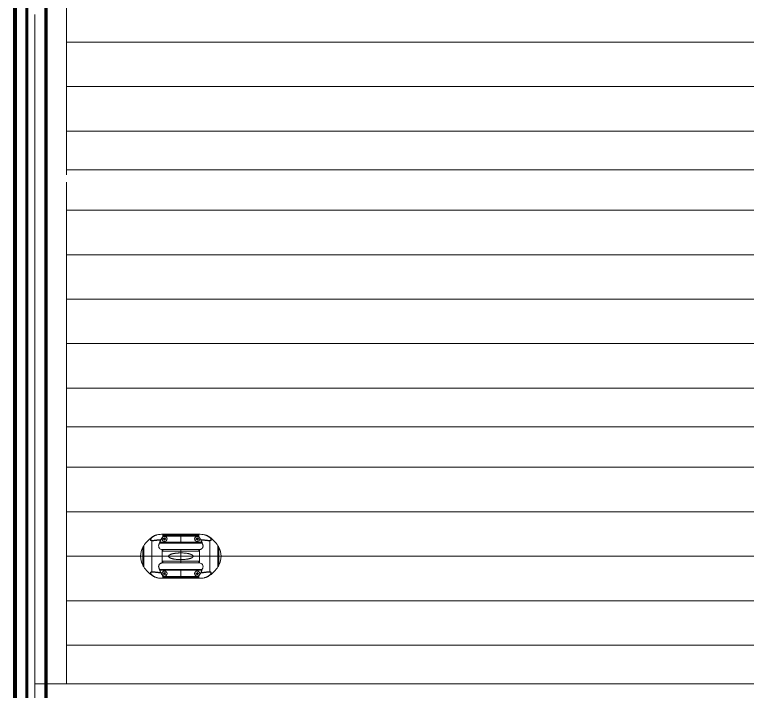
# Model space of a CAD drawing. Header units: millimetres. Extents: x 0 to 1680, y 0 to 594.
# Drawn here: x 589.71 to 632.7, y 157.63 to 197.36 of the extents above; entities that cross this region are included whole.
import ezdxf

# ---------------------------------------------------------------- set-up
doc = ezdxf.new("R2010")
doc.units = ezdxf.units.MM
for name, pattern in [('K5LT_BASIC', [0]), ('K5LT_REINFORCED', [0]), ('K5LT_THIN', [0]), ('K5LT_THIN_INCLUDED_TO_HATCHING', [0])]:
    doc.linetypes.add(name, pattern=pattern)
doc.layers.add('Системный слой', color=7, linetype='Continuous')

# ---------------------------------------------------------------- blocks, each defined once
blk = doc.blocks.new('U151')
at = {"layer": 'Системный слой', "color": 7, "linetype": 'K5LT_THIN', "lineweight": 18}
for p, q in [((598.407, 166.792), (598.407, 166.856)), ((600.507, 166.856), (598.407, 166.856)), ((599.457, 166.856), (599.457, 166.331)), ((600.507, 166.792), (600.507, 166.856)), ((597.757, 166.677), (597.757, 166.666)), ((597.757, 166.474), (597.757, 164.647)), ((597.972, 166.796), (597.972, 166.796)), ((600.693, 166.383), (598.221, 166.383)), ((600.507, 166.792), (598.407, 166.792)), ((598.407, 166.738), (598.407, 166.792)), ((600.507, 166.743), (598.407, 166.743)), ((598.485, 166.568), (598.429, 166.573)), ((598.463, 166.597), (598.431, 166.6)), ((598.487, 166.594), (598.463, 166.597)), ((598.482, 166.544), (598.48, 166.512)), ((598.485, 166.568), (598.482, 166.544)), ((598.492, 166.651), (598.487, 166.594)), ((598.511, 166.566), (598.506, 166.51)), ((598.511, 166.566), (598.535, 166.564)), ((598.513, 166.592), (598.515, 166.616)), ((598.569, 166.587), (598.513, 166.592)), ((598.515, 166.616), (598.518, 166.648)), ((598.535, 166.564), (598.567, 166.561)), ((600.377, 166.59), (600.345, 166.587)), ((600.403, 166.566), (600.347, 166.561)), ((600.401, 166.592), (600.377, 166.59)), ((600.401, 166.592), (600.396, 166.648)), ((600.403, 166.566), (600.406, 166.542)), ((600.406, 166.542), (600.408, 166.51)), ((600.425, 166.619), (600.422, 166.651)), ((600.427, 166.594), (600.425, 166.619)), ((600.483, 166.6), (600.427, 166.594)), ((600.429, 166.568), (600.454, 166.571)), ((600.435, 166.512), (600.429, 166.568)), ((600.454, 166.571), (600.485, 166.574)), ((600.507, 166.738), (600.507, 166.792)), ((600.942, 166.796), (600.942, 166.796)), ((601.157, 166.666), (601.157, 166.677)), ((601.157, 164.647), (601.157, 166.474)), ((597.227, 166.091), (597.227, 165.03)), ((597.28, 166.181), (597.28, 164.94)), ((600.713, 166.331), (598.201, 166.331)), ((600.549, 165.954), (598.365, 165.954)), ((598.368, 165.954), (598.368, 165.167)), ((598.407, 165.954), (598.407, 165.852)), ((599.457, 165.954), (599.457, 165.167)), ((600.507, 165.852), (600.507, 165.954)), ((600.546, 165.167), (600.546, 165.954)), ((601.634, 164.94), (601.634, 166.181)), ((601.687, 165.03), (601.687, 166.091)), ((597.095, 165.561), (597.095, 165.56)), ((600.507, 165.852), (598.407, 165.852)), ((601.82, 165.56), (601.82, 165.561)), ((600.549, 165.167), (598.365, 165.167)), ((600.507, 165.269), (598.407, 165.269)), ((598.407, 165.269), (598.407, 165.167)), ((600.507, 165.167), (600.507, 165.269)), ((600.713, 164.79), (598.201, 164.79)), ((600.693, 164.738), (598.221, 164.738)), ((599.457, 164.79), (599.457, 164.265)), ((597.757, 164.455), (597.757, 164.444)), ((597.972, 164.325), (597.972, 164.325)), ((598.407, 164.384), (598.407, 164.329)), ((600.507, 164.378), (598.407, 164.378)), ((600.507, 164.329), (598.407, 164.329)), ((598.407, 164.329), (598.407, 164.265)), ((600.507, 164.265), (598.407, 164.265)), ((598.481, 164.537), (598.433, 164.566)), ((598.474, 164.572), (598.447, 164.589)), ((598.468, 164.516), (598.451, 164.489)), ((598.481, 164.537), (598.468, 164.516)), ((598.503, 164.523), (598.473, 164.475)), ((598.495, 164.559), (598.474, 164.572)), ((598.524, 164.607), (598.495, 164.559)), ((598.503, 164.523), (598.524, 164.51)), ((598.517, 164.545), (598.53, 164.566)), ((598.565, 164.515), (598.517, 164.545)), ((598.524, 164.51), (598.551, 164.493)), ((598.53, 164.566), (598.547, 164.593)), ((600.401, 164.529), (600.345, 164.532)), ((600.378, 164.556), (600.347, 164.558)), ((600.403, 164.555), (600.378, 164.556)), ((600.4, 164.504), (600.398, 164.472)), ((600.401, 164.529), (600.4, 164.504)), ((600.406, 164.611), (600.403, 164.555)), ((600.428, 164.527), (600.425, 164.471)), ((600.428, 164.527), (600.452, 164.526)), ((600.429, 164.553), (600.43, 164.578)), ((600.485, 164.55), (600.429, 164.553)), ((600.43, 164.578), (600.432, 164.61)), ((600.452, 164.526), (600.484, 164.524)), ((600.507, 164.384), (600.507, 164.329)), ((600.507, 164.329), (600.507, 164.265)), ((600.942, 164.325), (600.942, 164.325)), ((601.157, 164.444), (601.157, 164.455))]:
    blk.add_line(p, q, dxfattribs=at)
for centre, radius in [((598.499, 166.58), 0.152), ((598.499, 166.58), 0.147), ((600.415, 166.58), 0.147), ((598.499, 164.541), 0.147), ((600.415, 164.541), 0.147)]:
    blk.add_circle(centre, radius, dxfattribs=at)
for centre, radius, start, end in [((598.407, 165.082), 1.774, 90, 101.1814), ((600.507, 165.082), 1.774, 78.8186, 90), ((598.848, 165.151), 1.876, 125.5644, 146.7158), ((598.848, 165.151), 1.876, 125.5644, 146.7158), ((598.368, 165.823), 1.05, 112.127, 125.5644), ((598.368, 165.823), 1.05, 112.127, 125.5644), ((598.499, 166.58), 0.0706, 164.0738, 185.4927), ((598.499, 166.58), 0.0689, 163.8052, 185.7614), ((598.499, 166.58), 0.0398, 194.0471, 245.5194), ((598.499, 166.58), 0.0398, 104.0471, 155.5194), ((598.499, 166.58), 0.0689, 253.8052, 264.7833), ((598.499, 166.58), 0.0706, 254.0738, 264.7833), ((598.499, 166.58), 0.0706, 74.0738, 95.4927), ((598.499, 166.58), 0.0689, 73.8052, 95.7614), ((598.499, 166.58), 0.0706, 264.7833, 275.4927), ((598.499, 166.58), 0.0689, 264.7833, 275.7614), ((598.499, 166.58), 0.0398, 284.0471, 335.5194), ((598.499, 166.58), 0.0398, 14.0471, 65.5194), ((598.499, 166.58), 0.0689, 343.8052, 5.7614), ((598.499, 166.58), 0.0706, 344.0738, 5.4927), ((600.415, 166.58), 0.0706, 174.555, 195.9739), ((600.415, 166.58), 0.0689, 174.2864, 196.2426), ((600.415, 166.58), 0.0398, 114.5283, 166.0007), ((600.415, 166.58), 0.0398, 204.5283, 256.0007), ((600.415, 166.58), 0.0706, 84.555, 105.9739), ((600.415, 166.58), 0.0689, 84.2864, 106.2426), ((600.415, 166.58), 0.0689, 264.2864, 286.2426), ((600.415, 166.58), 0.0706, 264.555, 285.9739), ((600.415, 166.58), 0.0398, 24.5283, 76.0007), ((600.415, 166.58), 0.0398, 294.5283, 346.0007), ((600.415, 166.58), 0.0689, 5.2645, 16.2426), ((600.415, 166.58), 0.0706, 5.2645, 15.9739), ((600.415, 166.58), 0.0689, 354.2864, 5.2645), ((600.415, 166.58), 0.0706, 354.555, 5.2645), ((600.546, 165.823), 1.05, 54.4356, 67.873), ((600.546, 165.823), 1.05, 54.4356, 67.873), ((600.066, 165.151), 1.876, 33.2842, 54.4356), ((600.066, 165.151), 1.876, 33.2842, 54.4356), ((598.262, 165.55), 1.167, 152.3889, 179.4673), ((598.262, 165.55), 1.167, 152.3889, 179.4673), ((598.158, 165.605), 1.05, 146.7158, 152.3889), ((598.158, 165.605), 1.05, 146.7158, 152.3889), ((598.365, 166.164), 0.21, 162.2968, 270), ((600.756, 165.605), 1.05, 27.6111, 33.2842), ((600.756, 165.605), 1.05, 27.6111, 33.2842), ((600.652, 165.55), 1.167, 0.5327, 27.6111), ((600.652, 165.55), 1.167, 0.5327, 27.6111), ((598.262, 165.571), 1.167, 180.5327, 207.6111), ((598.262, 165.571), 1.167, 180.5327, 207.6111), ((600.652, 165.571), 1.167, 332.3889, 359.4673), ((600.652, 165.571), 1.167, 332.3889, 359.4673), ((600.549, 164.957), 0.21, 342.2968, 90), ((598.158, 165.517), 1.05, 207.6111, 213.2842), ((598.158, 165.517), 1.05, 207.6111, 213.2842), ((598.848, 165.97), 1.876, 213.2842, 234.4356), ((598.848, 165.97), 1.876, 213.2842, 234.4356), ((600.066, 165.97), 1.876, 305.5644, 326.7158), ((600.066, 165.97), 1.876, 305.5644, 326.7158), ((600.756, 165.517), 1.05, 326.7158, 332.3889), ((600.756, 165.517), 1.05, 326.7158, 332.3889), ((598.368, 165.298), 1.05, 234.4356, 247.873), ((598.368, 165.298), 1.05, 234.4356, 247.873), ((598.407, 166.039), 1.774, 258.8186, 270), ((598.499, 164.541), 0.0706, 137.3551, 158.774), ((598.499, 164.541), 0.0689, 137.0864, 159.0426), ((598.499, 164.541), 0.0706, 227.3551, 248.774), ((598.499, 164.541), 0.0689, 227.0864, 249.0426), ((598.499, 164.541), 0.0398, 167.3284, 218.8007), ((598.499, 164.541), 0.0398, 77.3284, 128.8007), ((598.499, 164.541), 0.0398, 257.3284, 308.8007), ((598.499, 164.541), 0.0706, 47.3551, 68.774), ((598.499, 164.541), 0.0689, 47.0864, 69.0426), ((598.499, 164.541), 0.0398, 347.3284, 38.8007), ((598.499, 164.541), 0.0689, 317.0864, 328.0645), ((598.499, 164.541), 0.0706, 317.3551, 328.0645), ((598.499, 164.541), 0.0689, 328.0645, 339.0426), ((598.499, 164.541), 0.0706, 328.0645, 338.774), ((600.415, 164.541), 0.0706, 166.2257, 187.6446), ((600.415, 164.541), 0.0689, 165.9571, 187.9133), ((600.415, 164.541), 0.0398, 196.199, 247.6714), ((600.415, 164.541), 0.0398, 106.199, 157.6714), ((600.415, 164.541), 0.0689, 255.9571, 277.9133), ((600.415, 164.541), 0.0706, 256.2257, 277.6446), ((600.415, 164.541), 0.0706, 86.9352, 97.6446), ((600.415, 164.541), 0.0689, 86.9352, 97.9133), ((600.415, 164.541), 0.0706, 76.2257, 86.9352), ((600.415, 164.541), 0.0689, 75.9571, 86.9352), ((600.415, 164.541), 0.0398, 286.199, 337.6714), ((600.415, 164.541), 0.0398, 16.199, 67.6714), ((600.415, 164.541), 0.0689, 345.9571, 7.9133), ((600.415, 164.541), 0.0706, 346.2257, 7.6446), ((600.507, 166.039), 1.774, 270, 281.1814), ((600.546, 165.298), 1.05, 292.127, 305.5644), ((600.546, 165.298), 1.05, 292.127, 305.5644)]:
    blk.add_arc(centre, radius, start, end, dxfattribs=at)
for centre, major_axis, start_param, end_param in [((597.803, 166.603), (-0.0529, 0.0584), 5.788557, 6.124313), ((601.111, 166.603), (0.0529, 0.0584), 0.158873, 0.494628), ((597.803, 164.518), (-0.0529, -0.0584), 0.158873, 0.494628), ((601.111, 164.518), (0.0529, -0.0584), 5.788557, 6.124313)]:
    blk.add_ellipse(centre, major_axis=major_axis, ratio=0.693464, start_param=start_param, end_param=end_param, dxfattribs=at)
for points, knots in [([(597.776, 166.672), (597.788, 166.682), (597.813, 166.702), (597.854, 166.73), (597.895, 166.753), (597.936, 166.774), (597.978, 166.793), (598.021, 166.809), (598.049, 166.818), (598.063, 166.822)], [0, 0, 0, 0, 1.788895, 3.366686, 4.781122, 6.178, 7.513974, 8.766205, 10, 10, 10, 10]), ([(601.138, 166.672), (601.126, 166.682), (601.101, 166.702), (601.06, 166.73), (601.019, 166.753), (600.978, 166.774), (600.936, 166.793), (600.894, 166.809), (600.865, 166.818), (600.851, 166.822)], [0, 0, 0, 0, 1.788895, 3.366686, 4.781122, 6.178, 7.513974, 8.766205, 10, 10, 10, 10]), ([(597.757, 166.474), (597.75, 166.475), (597.738, 166.477), (597.723, 166.48), (597.71, 166.484), (597.698, 166.489), (597.688, 166.495), (597.68, 166.501), (597.674, 166.509), (597.67, 166.516), (597.668, 166.525), (597.668, 166.535), (597.669, 166.547), (597.673, 166.559), (597.679, 166.572), (597.686, 166.585), (597.696, 166.599), (597.706, 166.613), (597.718, 166.627), (597.731, 166.641), (597.744, 166.654), (597.753, 166.662), (597.757, 166.666)], [0, 0, 0, 0, 1.445975, 2.69452, 3.767089, 4.86797, 6.10215, 7.254071, 8.371716, 9.286347, 10.312155, 11.481148, 12.670782, 13.837382, 14.853283, 16.093851, 17.334727, 18.591313, 19.674537, 20.8634, 21.971888, 23, 23, 23, 23]), ([(597.773, 166.489), (597.765, 166.49), (597.752, 166.492), (597.735, 166.495), (597.722, 166.498), (597.71, 166.503), (597.701, 166.509), (597.694, 166.515), (597.689, 166.522), (597.685, 166.531), (597.684, 166.541), (597.685, 166.553), (597.689, 166.566), (597.697, 166.581), (597.707, 166.597), (597.719, 166.614), (597.732, 166.629), (597.744, 166.642), (597.754, 166.651), (597.762, 166.659), (597.769, 166.666), (597.773, 166.67), (597.776, 166.672)], [0, 0, 0, 0, 1.572494, 2.919373, 4.109395, 5.295605, 6.490433, 7.582431, 8.743496, 9.818999, 11.059814, 12.186525, 13.653371, 15.002792, 16.620341, 18.007306, 19.453984, 20.5034, 21.28783, 21.949291, 22.497738, 23, 23, 23, 23]), ([(597.757, 166.666), (597.768, 166.676), (597.791, 166.695), (597.828, 166.721), (597.865, 166.744), (597.901, 166.764), (597.936, 166.781), (597.96, 166.791), (597.972, 166.796)], [0, 0, 0, 0, 1.8, 3.537956, 5.091663, 6.46112, 7.723163, 9, 9, 9, 9]), ([(597.757, 166.474), (597.769, 166.473), (597.793, 166.473), (597.83, 166.474), (597.863, 166.476), (597.898, 166.48), (597.936, 166.484), (597.977, 166.489), (598.021, 166.494), (598.068, 166.499), (598.117, 166.505), (598.169, 166.51), (598.224, 166.515), (598.263, 166.518), (598.283, 166.52)], [0, 0, 0, 0, 1.52674, 2.753156, 3.755725, 4.785703, 5.900502, 7.052513, 8.241981, 9.492605, 10.793154, 12.096127, 13.504289, 15, 15, 15, 15]), ([(597.773, 166.489), (597.784, 166.488), (597.808, 166.488), (597.843, 166.49), (597.877, 166.492), (597.911, 166.496), (597.948, 166.5), (597.989, 166.505), (598.032, 166.511), (598.077, 166.516), (598.125, 166.522), (598.177, 166.527), (598.232, 166.532), (598.271, 166.535), (598.291, 166.537)], [0, 0, 0, 0, 1.519939, 2.745433, 3.768659, 4.801628, 5.921282, 7.05422, 8.233674, 9.463838, 10.747379, 12.043235, 13.467923, 15, 15, 15, 15]), ([(598.283, 166.52), (598.28, 166.513), (598.273, 166.501), (598.262, 166.477), (598.249, 166.448), (598.233, 166.411), (598.215, 166.368), (598.198, 166.325), (598.183, 166.283), (598.172, 166.252), (598.167, 166.234), (598.165, 166.228)], [0, 0, 0, 0, 0.899962, 1.809656, 3.209602, 4.869182, 6.601957, 8.510501, 10.093557, 11.37746, 12, 12, 12, 12]), ([(598.283, 166.52), (598.283, 166.521), (598.284, 166.522), (598.285, 166.524), (598.286, 166.526), (598.287, 166.529), (598.288, 166.531), (598.289, 166.532), (598.29, 166.534), (598.291, 166.536), (598.291, 166.537)], [0, 0, 0, 0, 1.208457, 2.09924, 3.217889, 5.261809, 6.266855, 7.500916, 8.869773, 11, 11, 11, 11]), ([(598.291, 166.537), (598.302, 166.558), (598.323, 166.599), (598.358, 166.659), (598.385, 166.704), (598.402, 166.73), (598.407, 166.738)], [0, 0, 0, 0, 2.208507, 4.186851, 6.226698, 7, 7, 7, 7]), ([(600.623, 166.537), (600.62, 166.542), (600.608, 166.566), (600.587, 166.605), (600.566, 166.642), (600.54, 166.685), (600.523, 166.714), (600.507, 166.738)], [0, 0, 0, 0, 0.602315, 2.801429, 4.582831, 5.071145, 8, 8, 8, 8]), ([(600.623, 166.537), (600.645, 166.535), (600.687, 166.532), (600.745, 166.526), (600.796, 166.521), (600.843, 166.515), (600.888, 166.51), (600.929, 166.505), (600.969, 166.5), (601.005, 166.496), (601.038, 166.492), (601.066, 166.49), (601.092, 166.489), (601.113, 166.488), (601.13, 166.489), (601.138, 166.489), (601.142, 166.489)], [0, 0, 0, 0, 1.926381, 3.616344, 5.051651, 6.459959, 7.823713, 9.127229, 10.39682, 11.641627, 12.785218, 13.827591, 14.761107, 15.788893, 16.535691, 17, 17, 17, 17]), ([(600.623, 166.537), (600.623, 166.536), (600.624, 166.535), (600.625, 166.532), (600.626, 166.529), (600.628, 166.526), (600.629, 166.524), (600.631, 166.521), (600.631, 166.52)], [0, 0, 0, 0, 1.617221, 2.57103, 4.896763, 6.129734, 7.135288, 9, 9, 9, 9]), ([(600.631, 166.52), (600.654, 166.518), (600.697, 166.515), (600.756, 166.509), (600.808, 166.504), (600.856, 166.498), (600.901, 166.493), (600.944, 166.488), (600.984, 166.483), (601.021, 166.479), (601.054, 166.476), (601.083, 166.474), (601.11, 166.473), (601.134, 166.473), (601.15, 166.474), (601.157, 166.474)], [0, 0, 0, 0, 1.822407, 3.428647, 4.800686, 6.144419, 7.429593, 8.659649, 9.860266, 11.037052, 12.125567, 13.135052, 14.058765, 15.013747, 16, 16, 16, 16]), ([(600.749, 166.228), (600.748, 166.233), (600.742, 166.25), (600.732, 166.28), (600.717, 166.322), (600.7, 166.365), (600.683, 166.407), (600.667, 166.444), (600.653, 166.475), (600.641, 166.5), (600.635, 166.513), (600.631, 166.52)], [0, 0, 0, 0, 0.537472, 1.821254, 3.360244, 5.267917, 6.936074, 8.628384, 10.093261, 11.0677, 12, 12, 12, 12]), ([(601.157, 166.666), (601.146, 166.676), (601.123, 166.695), (601.086, 166.721), (601.049, 166.744), (601.013, 166.764), (600.978, 166.781), (600.954, 166.791), (600.942, 166.796)], [0, 0, 0, 0, 1.8, 3.537956, 5.091663, 6.46112, 7.723163, 9, 9, 9, 9]), ([(601.142, 166.489), (601.15, 166.49), (601.164, 166.492), (601.181, 166.495), (601.193, 166.499), (601.202, 166.502), (601.211, 166.507), (601.22, 166.514), (601.226, 166.523), (601.229, 166.533), (601.23, 166.543), (601.228, 166.552), (601.225, 166.563), (601.22, 166.576), (601.212, 166.589), (601.203, 166.603), (601.193, 166.616), (601.184, 166.627), (601.175, 166.636), (601.167, 166.645), (601.158, 166.653), (601.149, 166.662), (601.142, 166.668), (601.138, 166.672)], [0, 0, 0, 0, 1.908747, 3.321911, 4.375825, 5.296948, 6.398043, 7.757322, 9.231102, 10.626552, 11.729127, 12.794085, 13.943943, 15.203298, 16.508018, 17.842596, 19.028054, 20.034637, 20.828487, 21.563988, 22.303707, 23.105993, 24, 24, 24, 24]), ([(601.157, 166.474), (601.163, 166.475), (601.175, 166.477), (601.188, 166.48), (601.198, 166.482), (601.206, 166.485), (601.213, 166.488), (601.221, 166.492), (601.229, 166.497), (601.236, 166.503), (601.241, 166.51), (601.244, 166.518), (601.246, 166.527), (601.246, 166.537), (601.245, 166.546), (601.242, 166.557), (601.236, 166.57), (601.228, 166.585), (601.217, 166.601), (601.205, 166.617), (601.194, 166.63), (601.183, 166.641), (601.172, 166.652), (601.164, 166.66), (601.159, 166.665), (601.157, 166.666)], [0, 0, 0, 0, 1.57542, 2.798968, 3.672182, 4.39671, 5.220936, 6.142536, 7.260214, 8.44426, 9.58837, 10.826555, 11.977101, 13.147098, 14.213545, 15.332793, 16.701472, 18.150077, 19.891313, 21.353574, 22.596652, 23.57817, 24.673101, 25.518182, 26, 26, 26, 26]), ([(600.549, 165.954), (600.552, 165.954), (600.56, 165.954), (600.577, 165.956), (600.599, 165.96), (600.62, 165.966), (600.636, 165.973), (600.651, 165.98), (600.667, 165.99), (600.687, 166.005), (600.705, 166.023), (600.72, 166.042), (600.733, 166.062), (600.743, 166.083), (600.75, 166.103), (600.754, 166.118), (600.757, 166.133), (600.759, 166.151), (600.759, 166.174), (600.757, 166.197), (600.753, 166.215), (600.75, 166.225), (600.749, 166.228)], [0, 0, 0, 0, 0.470981, 1.427218, 2.852625, 4.280402, 5.232167, 5.711114, 7.143917, 8.578444, 10.013526, 11.44538, 12.867594, 14.278957, 15.648096, 16.460145, 17.01512, 18.377574, 19.734843, 21.086153, 22.431086, 23, 23, 23, 23]), ([(599.457, 165.757), (599.433, 165.757), (599.39, 165.757), (599.325, 165.754), (599.262, 165.75), (599.197, 165.745), (599.137, 165.737), (599.084, 165.729), (599.043, 165.722), (599.009, 165.715), (598.978, 165.708), (598.948, 165.7), (598.919, 165.692), (598.892, 165.683), (598.869, 165.675), (598.848, 165.666), (598.83, 165.658), (598.815, 165.651), (598.803, 165.644), (598.792, 165.637), (598.782, 165.631), (598.774, 165.625), (598.767, 165.619), (598.761, 165.613), (598.756, 165.608), (598.751, 165.602), (598.746, 165.595), (598.743, 165.59), (598.74, 165.585), (598.739, 165.58), (598.737, 165.576), (598.736, 165.572), (598.736, 165.568), (598.735, 165.564), (598.735, 165.56), (598.735, 165.556), (598.736, 165.552), (598.737, 165.548), (598.738, 165.544), (598.739, 165.54), (598.741, 165.536), (598.743, 165.531), (598.746, 165.526), (598.75, 165.52), (598.755, 165.514), (598.761, 165.508), (598.769, 165.501), (598.776, 165.495), (598.784, 165.489), (598.793, 165.483), (598.803, 165.477), (598.816, 165.47), (598.832, 165.462), (598.853, 165.453), (598.875, 165.444), (598.898, 165.436), (598.922, 165.428), (598.95, 165.42), (598.981, 165.412), (599.014, 165.405), (599.051, 165.398), (599.095, 165.39), (599.149, 165.382), (599.212, 165.375), (599.278, 165.37), (599.34, 165.366), (599.4, 165.364), (599.437, 165.364), (599.457, 165.364)], [0, 0, 0, 0, 2.955564, 5.372436, 8.135195, 10.905763, 13.687344, 16.009216, 17.888953, 19.325879, 20.775771, 22.256746, 23.755836, 25.159957, 26.450993, 27.522383, 28.487211, 29.27292, 29.986074, 30.575266, 31.113051, 31.562119, 31.973874, 32.320813, 32.640247, 32.988513, 33.300923, 33.577478, 33.750243, 33.911413, 34.052205, 34.184214, 34.300861, 34.410927, 34.514766, 34.618957, 34.729413, 34.845782, 34.975699, 35.113251, 35.268201, 35.432914, 35.690543, 35.976692, 36.29136, 36.679256, 37.114295, 37.596474, 38.032343, 38.502618, 39.052211, 39.646716, 40.617764, 41.727429, 42.975711, 44.12912, 45.380671, 46.814662, 48.332952, 49.908043, 51.455637, 53.445089, 55.877357, 58.733244, 61.52962, 64.28354, 66.550628, 69, 69, 69, 69]), ([(599.457, 165.364), (599.481, 165.364), (599.524, 165.364), (599.589, 165.367), (599.652, 165.371), (599.717, 165.377), (599.777, 165.384), (599.83, 165.392), (599.871, 165.399), (599.905, 165.406), (599.936, 165.413), (599.966, 165.421), (599.995, 165.429), (600.022, 165.438), (600.045, 165.446), (600.066, 165.455), (600.084, 165.463), (600.099, 165.47), (600.111, 165.477), (600.123, 165.484), (600.132, 165.491), (600.14, 165.497), (600.147, 165.502), (600.153, 165.508), (600.158, 165.514), (600.163, 165.52), (600.168, 165.526), (600.171, 165.532), (600.174, 165.537), (600.175, 165.541), (600.177, 165.545), (600.178, 165.549), (600.178, 165.553), (600.179, 165.557), (600.179, 165.561), (600.179, 165.565), (600.178, 165.569), (600.177, 165.573), (600.176, 165.577), (600.175, 165.581), (600.173, 165.585), (600.171, 165.59), (600.168, 165.595), (600.164, 165.601), (600.159, 165.607), (600.153, 165.613), (600.145, 165.62), (600.138, 165.626), (600.13, 165.632), (600.121, 165.638), (600.111, 165.644), (600.099, 165.651), (600.082, 165.659), (600.061, 165.668), (600.039, 165.677), (600.016, 165.685), (599.992, 165.693), (599.964, 165.701), (599.933, 165.709), (599.9, 165.716), (599.864, 165.723), (599.82, 165.731), (599.765, 165.739), (599.702, 165.746), (599.636, 165.752), (599.574, 165.755), (599.514, 165.757), (599.477, 165.757), (599.457, 165.757)], [0, 0, 0, 0, 2.955564, 5.372436, 8.135195, 10.905763, 13.687344, 16.009216, 17.888953, 19.325879, 20.775771, 22.256746, 23.755836, 25.159957, 26.450993, 27.522383, 28.487211, 29.27292, 29.986074, 30.575266, 31.113051, 31.562119, 31.973874, 32.320813, 32.640247, 32.988513, 33.300923, 33.577478, 33.750243, 33.911413, 34.052205, 34.184214, 34.300861, 34.410927, 34.514766, 34.618957, 34.729413, 34.845782, 34.975699, 35.113251, 35.268201, 35.432914, 35.690543, 35.976692, 36.29136, 36.679256, 37.114295, 37.596474, 38.032343, 38.502618, 39.052211, 39.646716, 40.617764, 41.727429, 42.975711, 44.12912, 45.380671, 46.814662, 48.332952, 49.908043, 51.455637, 53.445089, 55.877357, 58.733244, 61.52962, 64.28354, 66.550628, 69, 69, 69, 69]), ([(598.365, 165.167), (598.362, 165.167), (598.354, 165.167), (598.337, 165.165), (598.315, 165.161), (598.294, 165.155), (598.278, 165.148), (598.263, 165.141), (598.247, 165.131), (598.227, 165.116), (598.209, 165.099), (598.194, 165.08), (598.181, 165.059), (598.171, 165.038), (598.164, 165.019), (598.16, 165.004), (598.157, 164.989), (598.155, 164.97), (598.155, 164.947), (598.157, 164.924), (598.161, 164.906), (598.164, 164.896), (598.165, 164.893)], [0, 0, 0, 0, 0.470981, 1.427218, 2.852625, 4.280402, 5.232167, 5.711114, 7.143917, 8.578444, 10.013526, 11.44538, 12.867594, 14.278957, 15.648096, 16.460145, 17.01512, 18.377574, 19.734843, 21.086153, 22.431086, 23, 23, 23, 23]), ([(598.283, 164.601), (598.26, 164.603), (598.217, 164.606), (598.158, 164.612), (598.106, 164.617), (598.058, 164.623), (598.013, 164.628), (597.97, 164.633), (597.93, 164.638), (597.894, 164.642), (597.86, 164.645), (597.831, 164.647), (597.804, 164.648), (597.78, 164.648), (597.764, 164.647), (597.757, 164.647)], [0, 0, 0, 0, 1.822407, 3.428647, 4.800686, 6.144419, 7.429593, 8.659649, 9.860266, 11.037052, 12.125567, 13.135052, 14.058765, 15.013747, 16, 16, 16, 16]), ([(598.165, 164.893), (598.167, 164.888), (598.172, 164.871), (598.182, 164.841), (598.197, 164.799), (598.214, 164.756), (598.231, 164.714), (598.247, 164.677), (598.261, 164.646), (598.273, 164.621), (598.279, 164.608), (598.283, 164.601)], [0, 0, 0, 0, 0.537472, 1.821254, 3.360244, 5.267917, 6.936074, 8.628384, 10.093261, 11.0677, 12, 12, 12, 12]), ([(600.631, 164.601), (600.634, 164.608), (600.641, 164.621), (600.652, 164.644), (600.665, 164.673), (600.681, 164.71), (600.699, 164.753), (600.716, 164.796), (600.731, 164.838), (600.742, 164.87), (600.747, 164.887), (600.749, 164.893)], [0, 0, 0, 0, 0.899962, 1.809656, 3.209602, 4.869182, 6.601957, 8.510501, 10.093557, 11.37746, 12, 12, 12, 12]), ([(601.157, 164.647), (601.145, 164.648), (601.121, 164.649), (601.085, 164.647), (601.051, 164.645), (601.016, 164.642), (600.978, 164.637), (600.937, 164.633), (600.893, 164.627), (600.846, 164.622), (600.797, 164.616), (600.745, 164.611), (600.69, 164.606), (600.651, 164.603), (600.631, 164.601)], [0, 0, 0, 0, 1.52674, 2.753156, 3.755725, 4.785703, 5.900502, 7.052513, 8.241981, 9.492605, 10.793154, 12.096127, 13.504289, 15, 15, 15, 15]), ([(597.757, 164.647), (597.751, 164.646), (597.739, 164.644), (597.726, 164.642), (597.716, 164.639), (597.708, 164.636), (597.701, 164.633), (597.693, 164.63), (597.685, 164.625), (597.679, 164.618), (597.673, 164.611), (597.67, 164.603), (597.668, 164.594), (597.668, 164.585), (597.669, 164.575), (597.673, 164.564), (597.678, 164.551), (597.686, 164.536), (597.697, 164.52), (597.709, 164.504), (597.72, 164.491), (597.731, 164.48), (597.742, 164.47), (597.75, 164.461), (597.755, 164.457), (597.757, 164.455)], [0, 0, 0, 0, 1.57542, 2.798968, 3.672182, 4.39671, 5.220936, 6.142536, 7.260214, 8.44426, 9.58837, 10.826555, 11.977101, 13.147098, 14.213545, 15.332793, 16.701472, 18.150077, 19.891313, 21.353574, 22.596652, 23.57817, 24.673101, 25.518182, 26, 26, 26, 26]), ([(597.773, 164.632), (597.764, 164.631), (597.75, 164.629), (597.733, 164.626), (597.721, 164.622), (597.712, 164.619), (597.703, 164.614), (597.694, 164.607), (597.688, 164.598), (597.685, 164.588), (597.684, 164.579), (597.686, 164.569), (597.689, 164.558), (597.694, 164.545), (597.702, 164.532), (597.711, 164.518), (597.721, 164.505), (597.73, 164.494), (597.739, 164.485), (597.747, 164.476), (597.756, 164.468), (597.765, 164.459), (597.772, 164.453), (597.776, 164.45)], [0, 0, 0, 0, 1.908747, 3.321911, 4.375825, 5.296948, 6.398043, 7.757322, 9.231102, 10.626552, 11.729127, 12.794085, 13.943943, 15.203298, 16.508018, 17.842596, 19.028054, 20.034637, 20.828487, 21.563988, 22.303707, 23.105993, 24, 24, 24, 24]), ([(597.757, 164.455), (597.768, 164.445), (597.791, 164.426), (597.828, 164.4), (597.865, 164.377), (597.901, 164.358), (597.936, 164.341), (597.96, 164.33), (597.972, 164.325)], [0, 0, 0, 0, 1.8, 3.537956, 5.091663, 6.46112, 7.723163, 9, 9, 9, 9]), ([(598.291, 164.585), (598.269, 164.586), (598.227, 164.589), (598.169, 164.595), (598.118, 164.6), (598.071, 164.606), (598.027, 164.611), (597.985, 164.617), (597.945, 164.621), (597.909, 164.626), (597.876, 164.629), (597.848, 164.631), (597.822, 164.633), (597.801, 164.633), (597.784, 164.633), (597.776, 164.632), (597.773, 164.632)], [0, 0, 0, 0, 1.926381, 3.616344, 5.051651, 6.459959, 7.823713, 9.127229, 10.39682, 11.641627, 12.785218, 13.827591, 14.761107, 15.788893, 16.535691, 17, 17, 17, 17]), ([(597.776, 164.45), (597.788, 164.439), (597.813, 164.419), (597.854, 164.391), (597.895, 164.368), (597.936, 164.347), (597.978, 164.328), (598.021, 164.313), (598.049, 164.303), (598.063, 164.299)], [0, 0, 0, 0, 1.788895, 3.366686, 4.781122, 6.178, 7.513974, 8.766205, 10, 10, 10, 10]), ([(598.291, 164.585), (598.291, 164.585), (598.29, 164.586), (598.289, 164.589), (598.288, 164.592), (598.286, 164.595), (598.285, 164.598), (598.283, 164.6), (598.283, 164.601)], [0, 0, 0, 0, 1.617221, 2.57103, 4.896763, 6.129734, 7.135288, 9, 9, 9, 9]), ([(598.291, 164.585), (598.294, 164.579), (598.306, 164.556), (598.327, 164.517), (598.348, 164.479), (598.374, 164.436), (598.391, 164.408), (598.407, 164.384)], [0, 0, 0, 0, 0.602315, 2.801429, 4.582831, 5.071145, 8, 8, 8, 8]), ([(600.623, 164.585), (600.612, 164.563), (600.591, 164.522), (600.557, 164.463), (600.529, 164.417), (600.512, 164.391), (600.507, 164.384)], [0, 0, 0, 0, 2.208507, 4.186851, 6.226698, 7, 7, 7, 7]), ([(601.142, 164.632), (601.13, 164.633), (601.107, 164.633), (601.071, 164.632), (601.037, 164.629), (601.003, 164.625), (600.966, 164.621), (600.925, 164.616), (600.883, 164.611), (600.837, 164.605), (600.789, 164.599), (600.737, 164.594), (600.682, 164.589), (600.643, 164.586), (600.623, 164.585)], [0, 0, 0, 0, 1.519939, 2.745433, 3.768659, 4.801628, 5.921282, 7.05422, 8.233674, 9.463838, 10.747379, 12.043235, 13.467923, 15, 15, 15, 15]), ([(600.631, 164.601), (600.631, 164.601), (600.63, 164.599), (600.629, 164.597), (600.628, 164.595), (600.627, 164.593), (600.626, 164.59), (600.625, 164.589), (600.624, 164.587), (600.623, 164.585), (600.623, 164.585)], [0, 0, 0, 0, 1.208457, 2.09924, 3.217889, 5.261809, 6.266855, 7.500916, 8.869773, 11, 11, 11, 11]), ([(601.138, 164.45), (601.126, 164.439), (601.101, 164.419), (601.06, 164.391), (601.019, 164.368), (600.978, 164.347), (600.936, 164.328), (600.894, 164.313), (600.865, 164.303), (600.851, 164.299)], [0, 0, 0, 0, 1.788895, 3.366686, 4.781122, 6.178, 7.513974, 8.766205, 10, 10, 10, 10]), ([(601.157, 164.455), (601.146, 164.445), (601.123, 164.426), (601.086, 164.4), (601.049, 164.377), (601.013, 164.358), (600.978, 164.341), (600.954, 164.33), (600.942, 164.325)], [0, 0, 0, 0, 1.8, 3.537956, 5.091663, 6.46112, 7.723163, 9, 9, 9, 9]), ([(601.142, 164.632), (601.149, 164.631), (601.162, 164.63), (601.179, 164.626), (601.192, 164.623), (601.204, 164.618), (601.213, 164.613), (601.22, 164.606), (601.225, 164.599), (601.229, 164.59), (601.23, 164.58), (601.229, 164.569), (601.225, 164.556), (601.217, 164.54), (601.207, 164.524), (601.195, 164.507), (601.182, 164.492), (601.17, 164.479), (601.16, 164.47), (601.152, 164.462), (601.145, 164.455), (601.141, 164.451), (601.138, 164.45)], [0, 0, 0, 0, 1.572494, 2.919373, 4.109395, 5.295605, 6.490433, 7.582431, 8.743496, 9.818999, 11.059814, 12.186525, 13.653371, 15.002792, 16.620341, 18.007306, 19.453984, 20.5034, 21.28783, 21.949291, 22.497738, 23, 23, 23, 23]), ([(601.157, 164.647), (601.164, 164.646), (601.176, 164.644), (601.192, 164.641), (601.204, 164.637), (601.216, 164.632), (601.226, 164.627), (601.234, 164.62), (601.24, 164.612), (601.244, 164.605), (601.246, 164.596), (601.246, 164.586), (601.245, 164.574), (601.241, 164.562), (601.235, 164.55), (601.228, 164.536), (601.218, 164.522), (601.208, 164.508), (601.196, 164.494), (601.183, 164.48), (601.17, 164.467), (601.161, 164.459), (601.157, 164.455)], [0, 0, 0, 0, 1.445975, 2.69452, 3.767089, 4.86797, 6.10215, 7.254071, 8.371716, 9.286347, 10.312155, 11.481148, 12.670782, 13.837382, 14.853283, 16.093851, 17.334727, 18.591313, 19.674537, 20.8634, 21.971888, 23, 23, 23, 23])]:
    blk.add_open_spline(points, degree=3, knots=knots, dxfattribs=at)
for points, weights in [([(597.757, 166.474), (597.764, 166.483), (597.773, 166.489)], [1, 0.988642596876, 1]), ([(601.157, 166.474), (601.15, 166.483), (601.142, 166.489)], [1, 0.988642596878, 1]), ([(597.757, 164.647), (597.764, 164.638), (597.773, 164.632)], [1, 0.988642596878, 1]), ([(601.157, 164.647), (601.15, 164.638), (601.142, 164.632)], [1, 0.988642596876, 1])]:
    blk.add_rational_spline(points, weights, degree=2, dxfattribs=at)

msp = doc.modelspace()

# ---------------------------------------------------------------- linework, layer by layer
at = {"layer": 'Системный слой', "color": 5, "linetype": 'K5LT_BASIC', "lineweight": 60, "true_color": 0x0000ff}
for p, q in [((589.70631, 156.46443), (589.70631, 286.40818)), ((589.75881, 286.40818), (589.75881, 156.46443)), ((590.41506, 156.46443), (590.42978, 286.31716))]:
    msp.add_line(p, q, dxfattribs=at)
at = {"layer": 'Системный слой', "color": 134, "linetype": 'K5LT_REINFORCED', "lineweight": 100, "true_color": 0x009696}
msp.add_line((591.54381, 221.87943), (591.54381, 156.46443), dxfattribs=at)
at = {"layer": 'Системный слой', "color": 7, "linetype": 'K5LT_THIN_INCLUDED_TO_HATCHING', "lineweight": 18}
for p, q in [((592.75207, 187.96171), (592.75207, 221.87943)), ((590.88756, 197.35725), (590.88756, 156.46443)), ((655.98118, 195.74807), (592.74493, 195.74807)), ((655.98118, 193.1362), (592.74493, 193.1362)), ((655.98118, 190.52432), (592.74493, 190.52432)), ((592.75207, 188.25046), (655.98681, 188.25046)), ((592.75207, 172.43489), (592.75207, 187.52859)), ((655.98118, 185.87812), (592.74493, 185.87812)), ((655.98118, 183.26625), (592.74493, 183.26625)), ((655.98118, 180.65437), (592.74493, 180.65437)), ((655.98118, 178.0425), (592.74493, 178.0425)), ((655.98118, 175.43062), (592.74493, 175.43062)), ((592.75207, 173.15676), (655.98681, 173.15676)), ((592.74493, 158.06296), (592.75207, 172.43489)), ((656.00667, 170.78432), (592.77042, 170.78432)), ((656.00667, 168.17245), (592.77042, 168.17245)), ((656.00667, 165.56057), (592.77042, 165.56057)), ((656.00667, 162.9487), (592.74735, 162.9487)), ((656.00667, 160.33682), (592.77042, 160.33682)), ((590.91381, 158.06296), (657.85131, 158.06296))]:
    msp.add_line(p, q, dxfattribs=at)

# ---------------------------------------------------------------- block references
at = {"layer": 'Системный слой'}
msp.add_blockref('U151', (0, 0), dxfattribs=at)

doc.saveas('drawing.dxf')
